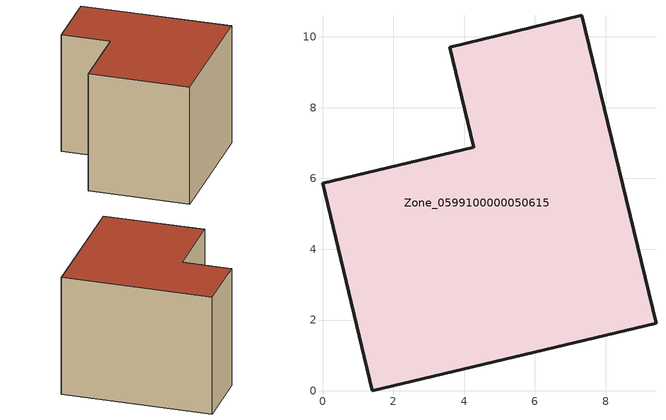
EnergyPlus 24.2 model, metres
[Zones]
Zone_0599100000050615
 floor ground (C_G): 7.33,10.61 9.42,1.91 1.41,0 0,5.86 4.27,6.88 3.59,9.71 z0
 wall outside (C_F): 1.41,0 9.42,1.91 7.33,10.61 3.59,9.71 4.27,6.88 0,5.86 1.41,0 z0:7.4
 roof outside (C_R): 9.42,1.91 7.33,10.61 3.59,9.71 4.27,6.88 0,5.86 1.41,0 z7.4
[BUILDING]
Pand.0599100000050615: North Axis=0; Terrain=City; Loads Convergence Tolerance Value=0.04; Temperature Convergence Tolerance Value=0.4; Solar Distribution=FullExterior; Maximum Number of Warmup Days=25; Minimum Number of Warmup Days=1
[Site:Location]
Rotterdam.The.Hague.AP_ZH_NLD Design_Conditions: Latitude=51.96; Longitude=4.45; Time Zone=1; Elevation=-4.5
[SITE:GROUNDTEMPERATURE:BUILDINGSURFACE]
18, 18, 18, 18, 18, 18, 18, 18, 18, 18, 18, 18
[MATERIAL] Thermal Absorptance=0.9; Solar Absorptance=0.7; Visible Absorptance=0.7
Name | Roughness | Thickness | Conductivity | Density | Specific Heat
G.TI.1965-1974 | MediumSmooth | 0.15 | 0.882353 | 540 | 1210
F.TI.1965-1974 | Rough | 0.3 | 0.697674 | 1920 | 840
R.TI.1965-1974 | MediumRough | 0.2 | 0.232558 | 1500 | 1000
[CONSTRUCTION]
C_G: G.TI.1965-1974
C_F: F.TI.1965-1974
C_R: R.TI.1965-1974
[ZONE]
Zone_0599100000050615: Type=1; Multiplier=1; Ceiling Height=Autocalculate; Volume=Autocalculate; Floor Area=autocalculate; Part of Total Floor Area=Yes
[ZONEINFILTRATION:DESIGNFLOWRATE]
Infil_Zone_0599100000050615: Zone or ZoneList or Space or SpaceList=Zone_0599100000050615; Schedule=AlwaysOn; Design Flow Rate Calculation Method=Flow/Area; Flow Rate per Floor Area=0.003; Constant Term Coefficient=1; Temperature Term Coefficient=0; Velocity Term Coefficient=0; Velocity Squared Term Coefficient=0
[HVACTEMPLATE:ZONE:IDEALLOADSAIRSYSTEM]
Zone_0599100000050615: Maximum Heating Supply Air Temperature=50; Minimum Cooling Supply Air Temperature=13; Maximum Heating Supply Air Humidity Ratio=0.0156; Minimum Cooling Supply Air Humidity Ratio=0.0077; Heating Limit=NoLimit; Cooling Limit=NoLimit; Dehumidification Control Type=ConstantSensibleHeatRatio; Cooling Sensible Heat Ratio=0.7; Dehumidification Setpoint=60; Humidification Control Type=None; Humidification Setpoint=30; Outdoor Air Method=None; Outdoor Air Flow Rate per Person=0.00944; Outdoor Air Flow Rate per Zone Floor Area=0; Outdoor Air Flow Rate per Zone=0; Demand Controlled Ventilation Type=None; Outdoor Air Economizer Type=NoEconomizer; Heat Recovery Type=None; Sensible Heat Recovery Effectiveness=0.7; Latent Heat Recovery Effectiveness=0.65
[ZONECONTROL:THERMOSTAT]
ThermostatControl_Zone_0599100000050615: Zone or ZoneList=Zone_0599100000050615; Control Type Schedule=DualSetpointControlType; Control 1=Thermostat_Zone_0599100000050615; Temperature Difference Between Cutout And Setpoint=0
[THERMOSTATSETPOINT:DUALSETPOINT]
Thermostat_Zone_0599100000050615: Heating Setpoint Temperature Schedule=HeatingSetpoint_Zone_0599100000050615; Cooling Setpoint Temperature Schedule=CoolingSetpoint_Zone_0599100000050615
[SCHEDULE:COMPACT]
HeatingSetpoint_Zone_0599100000050615: Through: 12/31, For: AllDays, Until: 24:00, 21
CoolingSetpoint_Zone_0599100000050615: Through: 12/31, For: AllDays, Until: 24:00, 24
DualSetpointControlType: Through: 12/31, For: AllDays, Until: 24:00, 4
AlwaysOn: Through: 12/31, For: AllDays, Until: 24:00, 1
